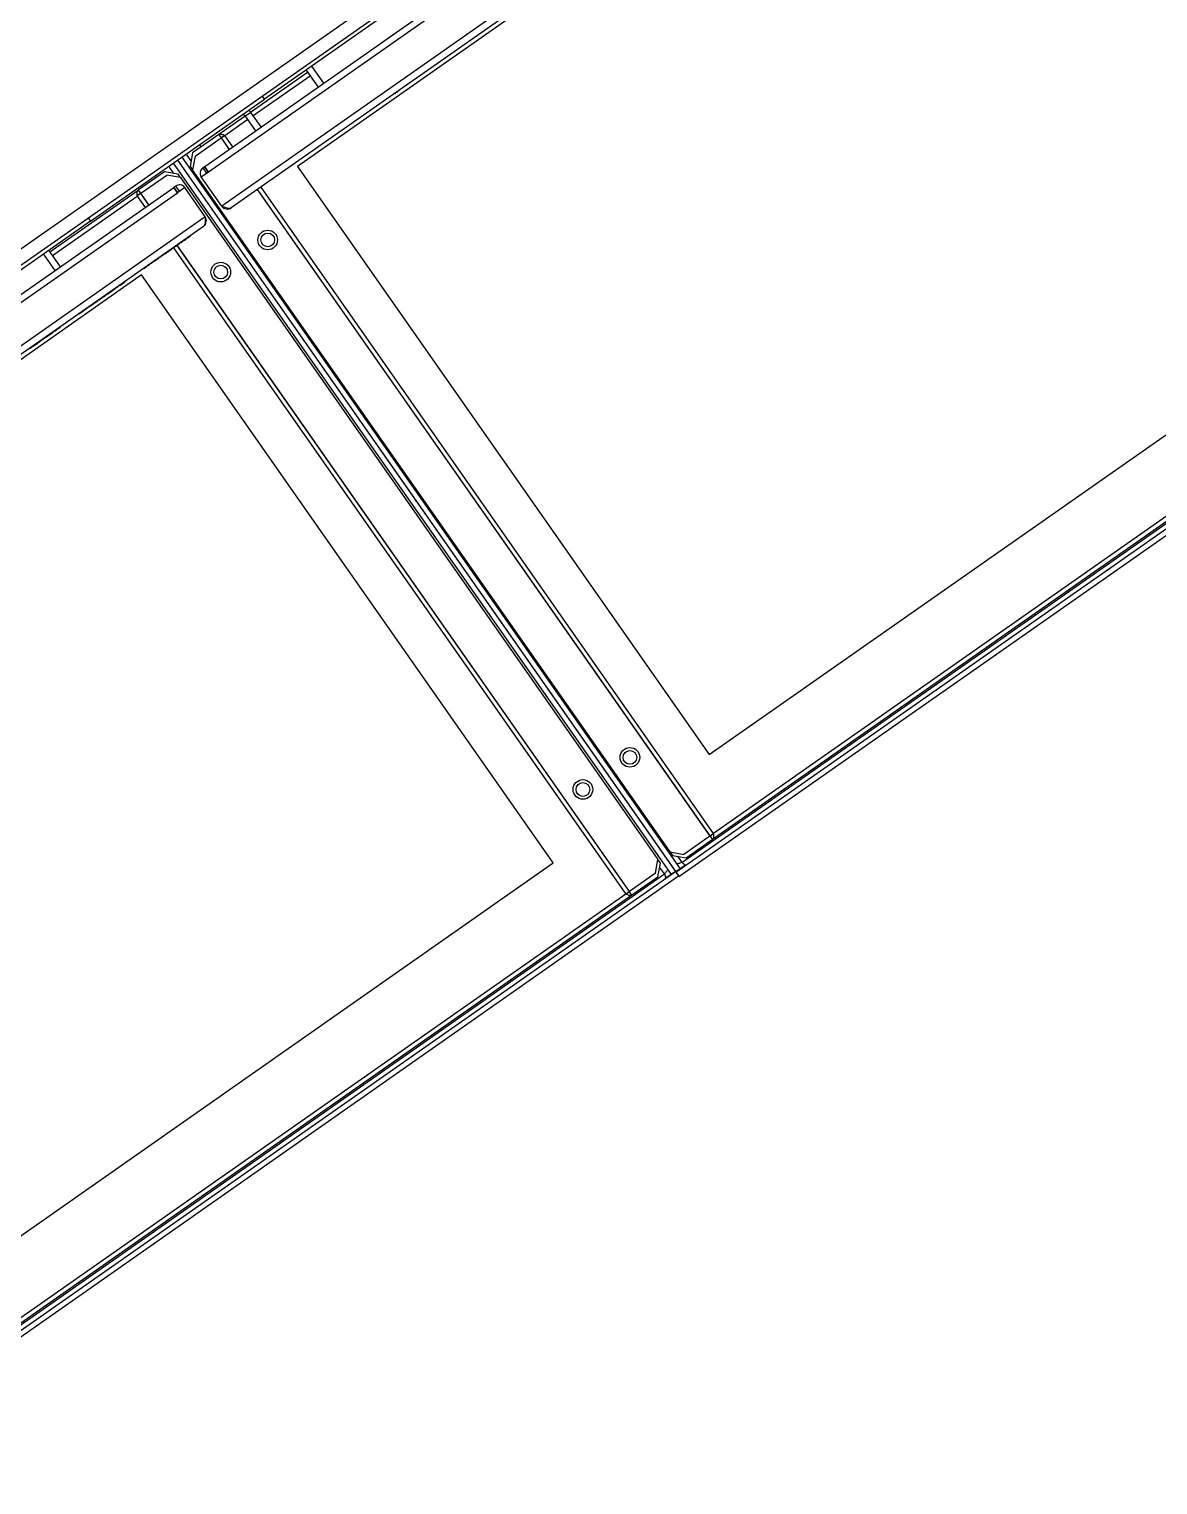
# Model space of a CAD drawing. Header units: millimetres. Extents: x 152904052 to 153933663, y 538271515 to 539240469.
# Drawn here: x 153340960.7 to 153341305.7, y 538937158.8 to 538937603.6 of the extents above; entities that cross this region are included whole.
import ezdxf

# ---------------------------------------------------------------- set-up
doc = ezdxf.new("R2010")
doc.units = ezdxf.units.MM
doc.layers.add('POWR', color=5, linetype='Continuous')

msp = doc.modelspace()

# ---------------------------------------------------------------- linework, layer by layer
at = {"layer": 'POWR', "color": 7}
for p, q in [((153340122.38, 538936951.35), (153341883.55, 538938184.54)), ((153341014.32, 538937561.68), (153341905.97, 538938186.16)), ((153341015.47, 538937560.04), (153341907.12, 538938184.52)), ((153340124.73, 538936947.99), (153341885.91, 538938181.18)), ((153341915.59, 538938177.14), (153341019.51, 538937549.56)), ((153341882.5, 538938177.33), (153341032.63, 538937582.25)), ((153341915.08, 538938174.22), (153341022.43, 538937549.04)), ((153341168.48, 538937381.95), (153342022.04, 538937979.62)), ((153341158.35, 538937346.04), (153342059.41, 538937976.97)), ((153341159.27, 538937344.73), (153342060.33, 538937975.66)), ((153341160.17, 538937349.02), (153342055.99, 538937976.28)), ((153342046.01, 538937969.79), (153341169.52, 538937356.06)), ((153342044.2, 538937970.11), (153341169.84, 538937357.87)), ((153341282.81, 538937729.83), (153341042.64, 538937561.66)), ((153341098.35, 538937602.09), (153341098.3, 538937602.18)), ((153341100.42, 538937603.54), (153341100.37, 538937603.62)), ((153341086.03, 538937593.46), (153341085.97, 538937593.55)), ((153341090.74, 538937596.76), (153341090.68, 538937596.84)), ((153341028.37, 538937578.29), (153341045.78, 538937590.48)), ((153341029.12, 538937577.23), (153341046.53, 538937589.42)), ((153341045.32, 538937591.14), (153341048.96, 538937585.94)), ((153341046.96, 538937592.28), (153341050.6, 538937587.09)), ((153341080.54, 538937589.62), (153341080.48, 538937589.7)), ((153341072.34, 538937583.87), (153341072.28, 538937583.96)), ((153341073.4, 538937584.61), (153341073.34, 538937584.7)), ((153341074.45, 538937585.35), (153341074.39, 538937585.44)), ((153340979.38, 538937544.96), (153341032.63, 538937582.25)), ((153341032.63, 538937582.25), (153341031.94, 538937583.23)), ((153341069.82, 538937582.11), (153341069.77, 538937582.19)), ((153341026.66, 538937577.09), (153341013.22, 538937567.68)), ((153341020.48, 538937571.18), (153341027.48, 538937576.08)), ((153341026.66, 538937577.09), (153341026.2, 538937577.74)), ((153341028.43, 538937578.21), (153341026.8, 538937577.06)), ((153341029.92, 538937572.6), (153341026.8, 538937577.06)), ((153341031.56, 538937573.75), (153341028.43, 538937578.21)), ((153341011.37, 538937564.83), (153341019.32, 538937570.4)), ((153341019.36, 538937570.51), (153341018.67, 538937571.5)), ((153341019.4, 538937570.46), (153341019.32, 538937570.4)), ((153341019.32, 538937570.4), (153341021.77, 538937566.89)), ((153341019.36, 538937570.51), (153341020.48, 538937571.18)), ((153341019.4, 538937570.46), (153341020.38, 538937571.14)), ((153341020.48, 538937571.18), (153341019.42, 538937570.43)), ((153341021.85, 538937566.95), (153341019.42, 538937570.43)), ((153341022.92, 538937567.7), (153341020.48, 538937571.18)), ((153341053.51, 538937570.69), (153341053.45, 538937570.77)), ((153341055.78, 538937572.28), (153341055.73, 538937572.36)), ((153341010.64, 538937565.88), (153341009.91, 538937561.7)), ((153341013.22, 538937567.68), (153341010.64, 538937565.88)), ((153341013.22, 538937567.68), (153341012.76, 538937568.34)), ((153341049.41, 538937567.82), (153341049.35, 538937567.9)), ((153341004.93, 538937559.56), (153341003.38, 538937561.77)), ((153341004.69, 538937562.69), (153341156.86, 538937345.37)), ((153341006.01, 538937563.61), (153341158.18, 538937346.28)), ((153341006.01, 538937563.61), (153341158.29, 538937346.12)), ((153341007.32, 538937564.52), (153341159.6, 538937347.04)), ((153341008.63, 538937565.44), (153341010.18, 538937563.23)), ((153341009.91, 538937561.7), (153341010.63, 538937560.66)), ((153341011.37, 538937564.83), (153341010.63, 538937560.66)), ((153341013.74, 538937561.27), (153341014.26, 538937561.64)), ((153341014.26, 538937561.64), (153341014.32, 538937561.68)), ((153341015.41, 538937560), (153341014.26, 538937561.64)), ((153341015.47, 538937560.04), (153341014.32, 538937561.68)), ((153341042.64, 538937561.66), (153341168.48, 538937381.95)), ((153341002.01, 538937560.07), (153340994.06, 538937554.51)), ((153340994.79, 538937553.47), (153341002.74, 538937559.03)), ((153341006.19, 538937559.34), (153341002.01, 538937560.07)), ((153341006.92, 538937558.3), (153341002.74, 538937559.03)), ((153341006.92, 538937558.3), (153341006.19, 538937559.34)), ((153341006.92, 538937558.3), (153341152.87, 538937349.86)), ((153341156.59, 538937352.22), (153341010.63, 538937560.66)), ((153341013.25, 538937558.48), (153341015.47, 538937560.04)), ((153341019.51, 538937549.56), (153341013.25, 538937558.48)), ((153341013.74, 538937561.27), (153341014.89, 538937559.63)), ((153340113.14, 538936930.91), (153341004.86, 538937555.29)), ((153340114.29, 538936929.27), (153341006.01, 538937553.66)), ((153340967.03, 538937535.58), (153340993.98, 538937554.45)), ((153340967.78, 538937534.52), (153340993.66, 538937552.64)), ((153340993.66, 538937552.64), (153340994.67, 538937553.47)), ((153340994.73, 538937553.39), (153340993.66, 538937552.64)), ((153340993.66, 538937552.64), (153340996.1, 538937549.16)), ((153340994.71, 538937553.41), (153340993.96, 538937552.88)), ((153340993.98, 538937554.45), (153340994.06, 538937554.51)), ((153340993.98, 538937554.45), (153340994.67, 538937553.47)), ((153340994.79, 538937553.47), (153340994.71, 538937553.41)), ((153340994.73, 538937553.39), (153340997.16, 538937549.91)), ((153340997.25, 538937549.96), (153340994.79, 538937553.47)), ((153341004.86, 538937555.29), (153341004.92, 538937555.33)), ((153341006.01, 538937553.66), (153341004.86, 538937555.29)), ((153341004.92, 538937555.33), (153341005.44, 538937555.7)), ((153341006.06, 538937553.7), (153341004.92, 538937555.33)), ((153341005.44, 538937555.7), (153341006.58, 538937554.06)), ((153341008.22, 538937555.21), (153341006.01, 538937553.66)), ((153341014.47, 538937546.28), (153341008.22, 538937555.21)), ((153341030.43, 538937554.52), (153341168.71, 538937357.04)), ((153341168.77, 538937357.12), (153341030.46, 538937554.66)), ((153341031.35, 538937555.17), (153341031.29, 538937555.25)), ((153341169.84, 538937357.87), (153341031.58, 538937555.33)), ((153341033.62, 538937556.76), (153341033.57, 538937556.84)), ((153341026.48, 538937551.76), (153341026.42, 538937551.84)), ((153341014.47, 538937546.28), (153340118.32, 538936918.79)), ((153340979.38, 538937544.96), (153340129.51, 538936949.88)), ((153340978.69, 538937545.95), (153340979.38, 538937544.96)), ((153341013.96, 538937543.35), (153340121.25, 538936918.27)), ((153341008.88, 538937539.68), (153341008.82, 538937539.76)), ((153341009.98, 538937540.45), (153341009.93, 538937540.53)), ((153340968.58, 538937529.89), (153340965.05, 538937534.93)), ((153340970.21, 538937531.04), (153340966.69, 538937536.07)), ((153341002.84, 538937535.45), (153341002.78, 538937535.53)), ((153341004.76, 538937536.79), (153341143.02, 538937339.33)), ((153341005.11, 538937537.04), (153341005.06, 538937537.12)), ((153341005.82, 538937537.54), (153341144.09, 538937340.08)), ((153341144.18, 538937340.11), (153341005.91, 538937537.59)), ((153341006.81, 538937538.23), (153341006.75, 538937538.31)), ((153340995.7, 538937530.45), (153340995.64, 538937530.53)), ((153340996.8, 538937531.22), (153340996.74, 538937531.3)), ((153340998.87, 538937532.67), (153340998.81, 538937532.75)), ((153340995.02, 538937528.56), (153340951.28, 538937497.93)), ((153340990.1, 538937526.52), (153340990.04, 538937526.61)), ((153341120.86, 538937348.85), (153340995.02, 538937528.56)), ((153340982.95, 538937521.52), (153340982.9, 538937521.6)), ((153340984.01, 538937522.26), (153340983.95, 538937522.34)), ((153340986.92, 538937524.3), (153340986.87, 538937524.38)), ((153340987.89, 538937524.98), (153340987.83, 538937525.06)), ((153340978.99, 538937518.74), (153340978.93, 538937518.83)), ((153340970.21, 538937512.6), (153340970.15, 538937512.68)), ((153340975.81, 538937516.52), (153340975.75, 538937516.6)), ((153340965.34, 538937509.19), (153340965.28, 538937509.27)), ((153340963.07, 538937507.6), (153340963.01, 538937507.68)), ((153341168.71, 538937357.04), (153341160.76, 538937351.48)), ((153341168.71, 538937357.04), (153341168.79, 538937357.1)), ((153341168.77, 538937357.12), (153341169.84, 538937357.87)), ((153341168.79, 538937357.1), (153341169.77, 538937357.79)), ((153341169.84, 538937357.87), (153341168.83, 538937357.04)), ((153341168.83, 538937357.04), (153341169.52, 538937356.06)), ((153341161.49, 538937350.44), (153341169.44, 538937356)), ((153341169.52, 538937356.06), (153341169.44, 538937356)), ((153340267.3, 538936751.18), (153341120.86, 538937348.85)), ((153341152.13, 538937345.68), (153341152.87, 538937349.86)), ((153341152.86, 538937344.64), (153341153.6, 538937348.81)), ((153341153.6, 538937348.81), (153341152.87, 538937349.86)), ((153341156.59, 538937352.22), (153341157.31, 538937351.17)), ((153341156.59, 538937352.22), (153341160.76, 538937351.48)), ((153341157.31, 538937351.17), (153341161.49, 538937350.44)), ((153341161.25, 538937348.15), (153341158.31, 538937346.09)), ((153341158.85, 538937350.9), (153341160.17, 538937349.02)), ((153340257.17, 538936715.27), (153341158.23, 538937346.2)), ((153340258.08, 538936713.96), (153341159.15, 538937344.89)), ((153340258.98, 538936718.25), (153341154.81, 538937345.51)), ((153341152.13, 538937345.68), (153341144.18, 538937340.11)), ((153341144.91, 538937339.07), (153341152.86, 538937344.64)), ((153341154.81, 538937345.51), (153341153.37, 538937347.56)), ((153341158.2, 538937346.26), (153341155.26, 538937344.2)), ((153341156.86, 538937345.37), (153341158.18, 538937346.28)), ((153341158.23, 538937346.2), (153341159.15, 538937344.89)), ((153341159.6, 538937347.04), (153341158.29, 538937346.12)), ((153341158.35, 538937346.04), (153341159.27, 538937344.73)), ((153341144.83, 538937339.02), (153340268.34, 538936725.29)), ((153341143.02, 538937339.33), (153340268.66, 538936727.1)), ((153341143.02, 538937339.33), (153341144.09, 538937340.08)), ((153341144.14, 538937340), (153341143.02, 538937339.33)), ((153341144.1, 538937340.06), (153341143.12, 538937339.37)), ((153341144.1, 538937340.06), (153341144.18, 538937340.11)), ((153341144.83, 538937339.02), (153341144.14, 538937340)), ((153341144.91, 538937339.07), (153341144.83, 538937339.02))]:
    msp.add_line(p, q, dxfattribs=at)
for centre, radius in [((153341033.58, 538937539.21), 3), ((153341033.58, 538937539.21), 2.1), ((153341019.22, 538937529.4), 3), ((153341019.22, 538937529.4), 2.1), ((153341144.28, 538937381.12), 3), ((153341144.28, 538937381.12), 2.1), ((153341129.92, 538937371.3), 3), ((153341129.92, 538937371.3), 2.1)]:
    msp.add_circle(centre, radius, dxfattribs=at)
for centre, radius, start, end in [((153341026.71, 538937577.01), 0.1, 35, 125), ((153341026.71, 538937577.01), 2.1, 35, 60.3769), ((153341014.89, 538937559.63), 2, 125.006, 215.006), ((153341006.58, 538937554.06), 2, 35, 125), ((153341021.23, 538937550.76), 2.1, 215.006, 305.006), ((153341012.75, 538937545.08), 2.1, 305, 35)]:
    msp.add_arc(centre, radius, start, end, dxfattribs=at)
for points, knots in [([(153341072.34, 538937583.87), (153341072.34, 538937583.88), (153341072.35, 538937583.88), (153341072.41, 538937583.93), (153341072.51, 538937583.99), (153341072.66, 538937584.1), (153341072.87, 538937584.25), (153341073.13, 538937584.43), (153341073.3, 538937584.55), (153341073.4, 538937584.61)], [0, 0, 0, 0, 0.14249, 0.268012, 0.381964, 0.490735, 0.639072, 0.805077, 1, 1, 1, 1]), ([(153340993.66, 538937552.64), (153340993.65, 538937552.83), (153340993.63, 538937553.23), (153340993.65, 538937553.77), (153340993.74, 538937554.21), (153340993.9, 538937554.37), (153340993.98, 538937554.45)], [0, 0, 0, 0, 0.237155, 0.492001, 0.7468934, 1, 1, 1, 1]), ([(153341014.47, 538937546.28), (153341014.49, 538937545.98), (153341014.52, 538937545.35), (153341014.49, 538937544.48), (153341014.34, 538937543.75), (153341014.09, 538937543.49), (153341013.96, 538937543.35)], [0, 0, 0, 0, 0.230728, 0.485563, 0.740459, 1, 1, 1, 1]), ([(153341008.06, 538937539.1), (153341008.23, 538937539.22), (153341008.72, 538937539.56), (153341008.82, 538937539.63), (153341008.88, 538937539.68)], [0, 0, 0, 0, 0.332212, 1, 1, 1, 1]), ([(153341009.17, 538937539.88), (153341009.3, 538937539.97), (153341009.82, 538937540.33), (153341009.91, 538937540.4), (153341009.98, 538937540.45)], [0, 0, 0, 0, 0.263131, 1, 1, 1, 1]), ([(153341000.57, 538937533.86), (153341000.58, 538937533.86), (153341000.59, 538937533.87), (153341000.72, 538937533.96), (153341000.94, 538937534.12), (153341001.24, 538937534.33), (153341001.59, 538937534.57), (153341001.98, 538937534.85), (153341002.42, 538937535.15), (153341002.69, 538937535.34), (153341002.84, 538937535.45)], [0, 0, 0, 0, 0.139289, 0.254745, 0.355218, 0.452418, 0.558229, 0.681516, 0.827711, 1, 1, 1, 1]), ([(153341002.84, 538937535.45), (153341003.19, 538937535.69), (153341003.88, 538937536.18), (153341004.56, 538937536.65), (153341005.01, 538937536.97), (153341005.08, 538937537.02), (153341005.11, 538937537.04)], [0, 0, 0, 0, 0.288034, 0.585696, 0.806215, 1, 1, 1, 1]), ([(153341005.4, 538937537.24), (153341005.57, 538937537.36), (153341006.09, 538937537.72), (153341006.62, 538937538.1), (153341006.75, 538937538.19), (153341006.81, 538937538.23)], [0, 0, 0, 0, 0.209302, 0.630398, 1, 1, 1, 1]), ([(153341007.1, 538937538.43), (153341007.24, 538937538.52), (153341007.64, 538937538.81), (153341007.72, 538937538.87), (153341007.78, 538937538.9)], [0, 0, 0, 0, 0.3396442, 1, 1, 1, 1]), ([(153340995.7, 538937530.45), (153340995.73, 538937530.47), (153340995.78, 538937530.5), (153340996.07, 538937530.71), (153340996.43, 538937530.96), (153340996.51, 538937531.02)], [0, 0, 0, 0, 0.47251, 0.866574, 1, 1, 1, 1]), ([(153340996.8, 538937531.22), (153340996.82, 538937531.23), (153340996.86, 538937531.26), (153340997.16, 538937531.47), (153340997.53, 538937531.73), (153340997.68, 538937531.83)], [0, 0, 0, 0, 0.424287, 0.777643, 1, 1, 1, 1]), ([(153340997.96, 538937532.03), (153340997.96, 538937532.03), (153340997.95, 538937532.02), (153340998.18, 538937532.19), (153340998.39, 538937532.33), (153340998.56, 538937532.45), (153340998.59, 538937532.47)], [0, 0, 0, 0, 0.391607, 0.685208, 0.946535, 1, 1, 1, 1]), ([(153340998.87, 538937532.67), (153340998.88, 538937532.68), (153340998.91, 538937532.69), (153340999.14, 538937532.86), (153340999.52, 538937533.12), (153340999.93, 538937533.41), (153341000.2, 538937533.6), (153341000.28, 538937533.66)], [0, 0, 0, 0, 0.279915, 0.512422, 0.714966, 0.910685, 1, 1, 1, 1]), ([(153340988.18, 538937525.18), (153340988.27, 538937525.24), (153340988.94, 538937525.71), (153340989.77, 538937526.29), (153340989.99, 538937526.45), (153340990.1, 538937526.52)], [0, 0, 0, 0, 0.077644, 0.56479, 1, 1, 1, 1]), ([(153340981.92, 538937520.8), (153340981.92, 538937520.8), (153340981.92, 538937520.8), (153340981.97, 538937520.84), (153340982.07, 538937520.9), (153340982.21, 538937521), (153340982.37, 538937521.11), (153340982.55, 538937521.24), (153340982.76, 538937521.38), (153340982.88, 538937521.47), (153340982.95, 538937521.52)], [0, 0, 0, 0, 0.048564, 0.180372, 0.296888, 0.408877, 0.527506, 0.661824, 0.817994, 1, 1, 1, 1]), ([(153340982.95, 538937521.52), (153340983.11, 538937521.64), (153340983.44, 538937521.86), (153340983.75, 538937522.08), (153340983.96, 538937522.23), (153340984, 538937522.25), (153340984.01, 538937522.26)], [0, 0, 0, 0, 0.284757, 0.580029, 0.801375, 1, 1, 1, 1]), ([(153340984.3, 538937522.46), (153340984.42, 538937522.55), (153340985.15, 538937523.06), (153340985.95, 538937523.62), (153340986.75, 538937524.18), (153340986.87, 538937524.26), (153340986.92, 538937524.3)], [0, 0, 0, 0, 0.079147, 0.459448, 0.74463, 1, 1, 1, 1]), ([(153340987.21, 538937524.5), (153340987.35, 538937524.6), (153340987.76, 538937524.89), (153340987.84, 538937524.94), (153340987.89, 538937524.98)], [0, 0, 0, 0, 0.335144, 1, 1, 1, 1]), ([(153340975.81, 538937516.52), (153340975.83, 538937516.54), (153340975.88, 538937516.57), (153340976.3, 538937516.87), (153340976.94, 538937517.31), (153340977.52, 538937517.72), (153340977.79, 538937517.91)], [0, 0, 0, 0, 0.3084899, 0.5716582, 0.8051259, 1, 1, 1, 1]), ([(153340978.08, 538937518.11), (153340978.08, 538937518.11), (153340978.07, 538937518.1), (153340978.31, 538937518.27), (153340978.59, 538937518.47), (153340978.7, 538937518.54)], [0, 0, 0, 0, 0.389539, 0.778615, 1, 1, 1, 1]), ([(153340978.99, 538937518.74), (153340979, 538937518.75), (153340979.02, 538937518.77), (153340979.26, 538937518.93), (153340979.63, 538937519.2), (153340980.15, 538937519.56), (153340980.76, 538937519.99), (153340981.27, 538937520.34), (153340981.56, 538937520.54), (153340981.63, 538937520.6)], [0, 0, 0, 0, 0.190663, 0.352727, 0.496222, 0.633954, 0.779374, 0.943613, 1, 1, 1, 1]), ([(153340965.63, 538937509.39), (153340966.12, 538937509.73), (153340967.26, 538937510.53), (153340968.68, 538937511.53), (153340969.91, 538937512.39), (153340970.11, 538937512.53), (153340970.21, 538937512.6)], [0, 0, 0, 0, 0.1920598, 0.4469275, 0.7363288, 1, 1, 1, 1]), ([(153340963.07, 538937507.6), (153340963.41, 538937507.84), (153340964.11, 538937508.33), (153340964.79, 538937508.81), (153340965.24, 538937509.12), (153340965.31, 538937509.17), (153340965.34, 538937509.19)], [0, 0, 0, 0, 0.281581, 0.574587, 0.7968, 1, 1, 1, 1]), ([(153340960.79, 538937506.01), (153340960.8, 538937506.01), (153340960.82, 538937506.02), (153340960.95, 538937506.12), (153340961.16, 538937506.27), (153340961.49, 538937506.49), (153340961.94, 538937506.81), (153340962.51, 538937507.21), (153340962.87, 538937507.46), (153340963.07, 538937507.6)], [0, 0, 0, 0, 0.141147, 0.263463, 0.373351, 0.478643, 0.62563, 0.795661, 1, 1, 1, 1]), ([(153341160.17, 538937349.02), (153341159.96, 538937348.94), (153341159.57, 538937348.79), (153341159.08, 538937348.62), (153341158.73, 538937348.53), (153341158.56, 538937348.55), (153341158.52, 538937348.59), (153341158.51, 538937348.6)], [0, 0, 0, 0, 0.26101, 0.482061, 0.703095, 0.924129, 1, 1, 1, 1]), ([(153341161.25, 538937348.15), (153341161.2, 538937348.18), (153341161.06, 538937348.26), (153341160.73, 538937348.53), (153341160.41, 538937348.81), (153341160.21, 538937348.98), (153341160.17, 538937349.02)], [0, 0, 0, 0, 0.194994, 0.538536, 0.882077, 1, 1, 1, 1]), ([(153341155.77, 538937346.93), (153341155.78, 538937346.87), (153341155.8, 538937346.76), (153341155.6, 538937346.45), (153341155.31, 538937346.08), (153341155.02, 538937345.75), (153341154.85, 538937345.56), (153341154.81, 538937345.51)], [0, 0, 0, 0, 0.26101, 0.482061, 0.703095, 0.924129, 1, 1, 1, 1]), ([(153341154.81, 538937345.51), (153341154.89, 538937345.3), (153341155.04, 538937344.92), (153341155.2, 538937344.46), (153341155.24, 538937344.27), (153341155.26, 538937344.2)], [0, 0, 0, 0, 0.407958, 0.75346, 1, 1, 1, 1]), ([(153341144.83, 538937339.02), (153341144.74, 538937338.97), (153341144.54, 538937338.88), (153341144.11, 538937338.93), (153341143.59, 538937339.1), (153341143.21, 538937339.26), (153341143.02, 538937339.33)], [0, 0, 0, 0, 0.237155, 0.492001, 0.7468934, 1, 1, 1, 1])]:
    msp.add_open_spline(points, degree=3, knots=knots, dxfattribs=at)
for points in [[(153341018.67, 538937571.5), (153341018.77, 538937571.54), (153341018.97, 538937571.63), (153341019.41, 538937571.57), (153341019.92, 538937571.41), (153341020.29, 538937571.25), (153341020.48, 538937571.18)], [(153341022.43, 538937549.04), (153341022.27, 538937548.97), (153341021.95, 538937548.82), (153341021.24, 538937548.91), (153341020.41, 538937549.18), (153341019.81, 538937549.43), (153341019.51, 538937549.56)], [(153341169.84, 538937357.87), (153341169.85, 538937357.67), (153341169.87, 538937357.26), (153341169.85, 538937356.73), (153341169.75, 538937356.29), (153341169.6, 538937356.14), (153341169.52, 538937356.06)]]:
    msp.add_open_spline(points, degree=3, dxfattribs=at)

doc.saveas('drawing.dxf')
